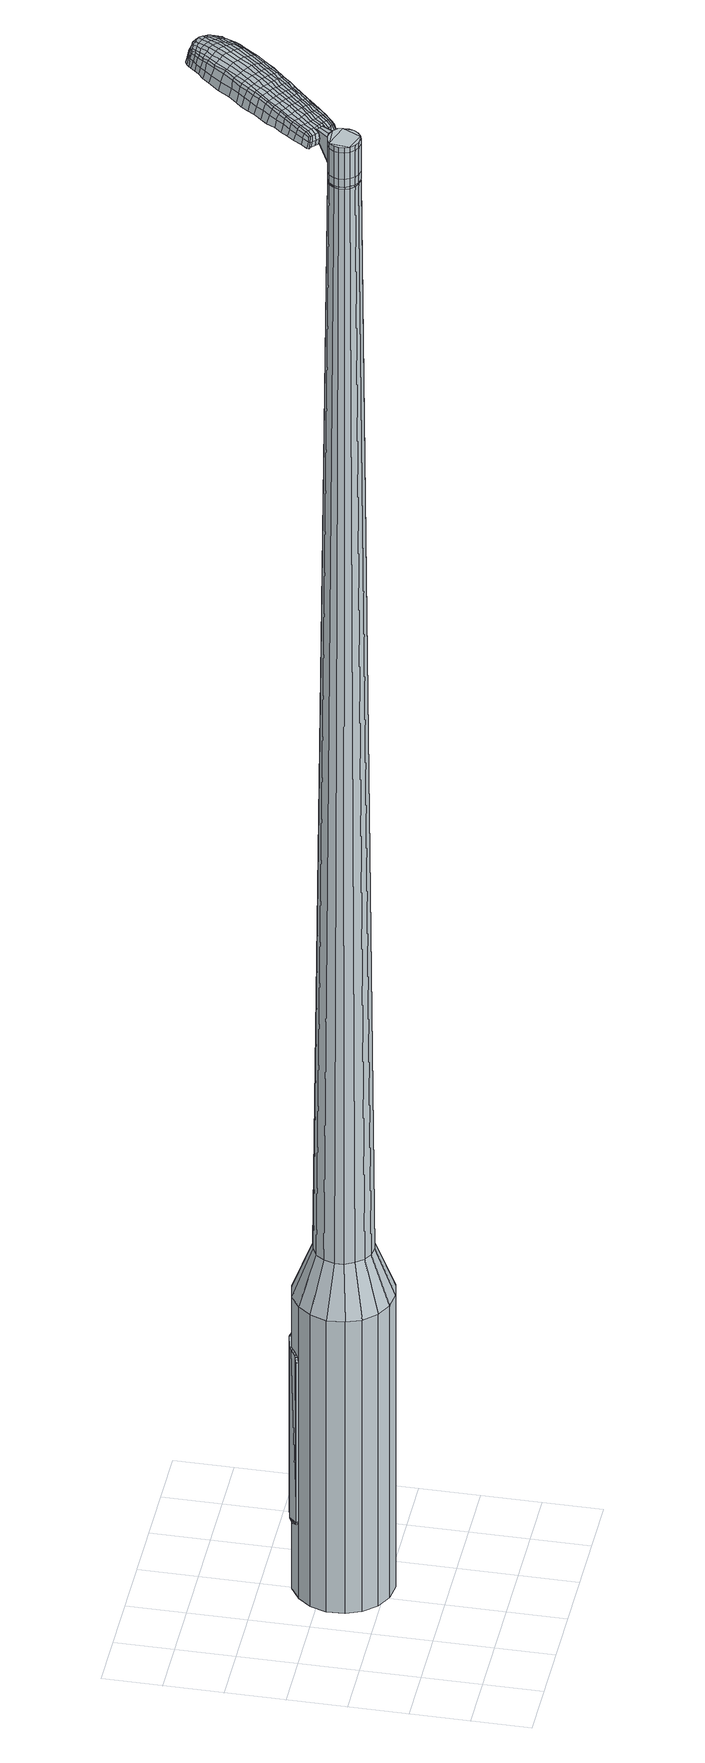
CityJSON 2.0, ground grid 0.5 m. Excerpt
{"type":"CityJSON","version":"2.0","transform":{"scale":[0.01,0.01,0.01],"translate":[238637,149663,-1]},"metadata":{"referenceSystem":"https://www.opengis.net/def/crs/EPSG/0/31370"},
"CityObjects":{
"object1":{"type":"GenericCityObject","attributes":{"cluster":964,"mean_distance_to_centroid":0.29,"new_centroid_x":238638.15,"new_centroid_y":149664.33,"mean_distance_to_camera":13.14,"H1":16.14,"H2":15.15,"Z_final":110.67,"cluster2":-1,"proj_x":238645.37,"proj_y":149669.98,"id_line":47977,"bearing_l":321.95,"distance":9.17,"orientation":"left","G_obj":51.95},"geometry":[{"type":"MultiSurface","lod":"2","boundaries":[[[0,1,2,3]],[[1,4,5,2]],[[4,6,7,5]],[[6,8,9,7]],[[8,10,11,9]],[[10,12,13,11]],[[12,14,15,13]],[[14,16,17,15]],[[16,18,19,17]],[[18,20,21,19]],[[20,22,23,21]],[[22,24,25,23]],[[24,26,27,25]],[[26,28,29,27]],[[28,30,31,29]],[[30,32,33,31]],[[32,34,35,33]],[[34,0,3,35]],[[36,37,38,39]],[[38,40,41,42]],[[41,43,42]],[[42,44,45,46]],[[45,47,46]],[[46,48,49,50]],[[49,51,50]],[[42,46,50,38]],[[50,52,39,38]],[[53,36,39]],[[2,5,7,35]],[[7,9,11,15]],[[11,13,15]],[[15,17,19,23]],[[19,21,23]],[[23,25,27,31]],[[27,29,31]],[[15,23,31,7]],[[31,33,35,7]],[[3,2,35]],[[1,0,54,55]],[[0,34,56,54]],[[34,32,57,56]],[[32,30,58,57]],[[30,28,59,58]],[[28,26,60,59]],[[26,24,61,60]],[[24,22,62,61]],[[22,20,63,62]],[[20,18,64,63]],[[18,16,65,64]],[[16,14,66,65]],[[14,12,67,66]],[[12,10,68,67]],[[10,8,69,68]],[[8,6,70,69]],[[6,4,71,70]],[[4,1,55,71]],[[55,54,72,73]],[[54,56,74,72]],[[56,57,75,74]],[[57,58,76,75]],[[58,59,77,76]],[[59,60,78,77]],[[60,61,79,78]],[[61,62,80,79]],[[62,63,81,80]],[[63,64,82,81]],[[64,65,83,82]],[[65,66,84,83]],[[66,67,85,84]],[[67,68,86,85]],[[68,69,87,86]],[[69,70,88,87]],[[70,71,89,88]],[[71,55,73,89]],[[90,91,92,93]],[[94,95,91,90]],[[75,96,95,94]],[[76,97,96,75]],[[98,99,97,76]],[[100,101,99,98]],[[79,102,101,100]],[[103,104,102,79]],[[81,105,104,103]],[[106,107,105,81]],[[108,109,107,106]],[[110,111,109,108]],[[112,113,111,110]],[[86,114,113,112]],[[115,116,114,86]],[[88,117,116,115]],[[89,118,117,88]],[[93,92,118,89]],[[119,120,121,122]],[[123,119,122,124]],[[125,123,124,126]],[[127,125,126,128]],[[129,127,128,130]],[[131,129,130,132]],[[133,131,132,134]],[[135,133,134,136]],[[137,135,136,138]],[[139,137,138,140]],[[141,139,140,142]],[[143,141,142,144]],[[145,143,144,146]],[[147,145,146,148]],[[149,147,148,150]],[[151,149,150,152]],[[73,72,90,93]],[[72,74,94,90]],[[74,75,94]],[[77,98,76]],[[77,78,100,98]],[[78,79,100]],[[80,103,79]],[[80,81,103]],[[82,106,81]],[[82,83,108,106]],[[83,84,110,108]],[[84,85,112,110]],[[85,86,112]],[[87,115,86]],[[87,88,115]],[[73,93,89]],[[153,154,92,91]],[[154,118,92]],[[155,116,117]],[[155,114,116]],[[156,113,114]],[[156,157,111,113]],[[157,158,109,111]],[[158,159,107,109]],[[159,105,107]],[[160,104,105]],[[160,102,104]],[[161,101,102]],[[161,162,99,101]],[[162,97,99]],[[163,95,96]],[[163,153,91,95]],[[39,52,151,164]],[[154,153,165,152]],[[53,39,164,120]],[[153,163,121,165]],[[36,53,120,119]],[[163,96,122,121]],[[37,36,119,123]],[[96,97,124,122]],[[38,37,123,125]],[[97,162,126,124]],[[40,38,125,127]],[[162,161,128,126]],[[41,40,127,129]],[[161,102,130,128]],[[43,41,129,131]],[[102,160,132,130]],[[42,43,131,133]],[[160,105,134,132]],[[44,42,133,135]],[[105,159,136,134]],[[45,44,135,137]],[[159,158,138,136]],[[47,45,137,139]],[[158,157,140,138]],[[46,47,139,141]],[[157,156,142,140]],[[48,46,141,143]],[[156,114,144,142]],[[49,48,143,145]],[[114,155,146,144]],[[51,49,145,147]],[[155,117,148,146]],[[50,51,147,149]],[[117,118,150,148]],[[52,50,149,151]],[[118,154,152,150]],[[151,152,166,167]],[[152,165,168,166]],[[165,121,169,168]],[[121,120,170,169]],[[120,164,171,170]],[[164,151,167,171]],[[172,173,174,175]],[[176,172,175,177]],[[172,176,178,179]],[[173,172,179,180]],[[181,182,183,184]],[[185,181,184,186]],[[181,185,187,188]],[[182,181,188,189]],[[190,191,192,193]],[[194,190,193,195]],[[190,194,196,197]],[[191,190,197,198]],[[199,200,201,202]],[[203,199,202,204]],[[199,203,205,206]],[[200,199,206,207]],[[208,209,210,211]],[[212,208,211,213]],[[208,212,214,215]],[[209,208,215,216]],[[217,218,219,220]],[[221,217,220,222]],[[217,221,223,224]],[[218,217,224,225]],[[226,227,228,229]],[[218,226,229,219]],[[226,218,225,230]],[[227,226,230,231]],[[232,233,234,235]],[[227,232,235,228]],[[232,227,231,236]],[[233,232,236,237]],[[238,176,177,239]],[[233,238,239,234]],[[238,233,237,240]],[[176,238,240,178]],[[241,242,243,244]],[[245,241,244,246]],[[241,245,247,248]],[[242,241,248,249]],[[250,251,252,253]],[[242,250,253,243]],[[250,242,249,254]],[[251,250,254,255]],[[256,257,258,259]],[[251,256,259,252]],[[256,251,255,260]],[[257,256,260,261]],[[262,263,264,265]],[[257,262,265,258]],[[262,257,261,266]],[[263,262,266,267]],[[268,173,180,269]],[[263,268,269,264]],[[268,263,267,270]],[[173,268,270,174]],[[271,272,273,274]],[[275,271,274,276]],[[271,275,277,278]],[[272,271,278,279]],[[280,281,282,283]],[[272,280,283,273]],[[280,272,279,284]],[[281,280,284,285]],[[286,287,288,289]],[[281,286,289,282]],[[286,281,285,290]],[[287,286,290,291]],[[292,185,186,293]],[[287,292,293,288]],[[292,287,291,294]],[[185,292,294,187]],[[295,296,297,298]],[[299,295,298,300]],[[295,299,301,302]],[[296,295,302,303]],[[304,305,306,307]],[[296,304,307,297]],[[304,296,303,308]],[[305,304,308,309]],[[310,311,312,313]],[[305,310,313,306]],[[310,305,309,314]],[[311,310,314,315]],[[316,317,318,319]],[[311,316,319,312]],[[316,311,315,320]],[[317,316,320,321]],[[322,182,189,323]],[[317,322,323,318]],[[322,317,321,324]],[[182,322,324,183]],[[325,211,210,326]],[[327,325,326,328]],[[325,327,329,330]],[[211,325,330,213]],[[331,327,328,332]],[[333,331,332,334]],[[331,333,335,336]],[[327,331,336,329]],[[337,333,334,338]],[[339,337,338,340]],[[337,339,341,342]],[[333,337,342,335]],[[343,339,340,344]],[[345,343,344,346]],[[343,345,347,348]],[[339,343,348,341]],[[349,345,346,350]],[[200,349,350,201]],[[349,200,207,351]],[[345,349,351,347]],[[352,353,198,197]],[[354,352,197,196]],[[352,354,355,356]],[[353,352,356,357]],[[358,359,357,356]],[[360,358,356,355]],[[358,360,361,362]],[[359,358,362,363]],[[364,365,363,362]],[[366,364,362,361]],[[364,366,367,368]],[[365,364,368,369]],[[370,371,369,368]],[[372,370,368,367]],[[370,372,205,203]],[[371,370,203,204]],[[373,374,375,376]],[[275,373,376,277]],[[373,275,276,377]],[[374,373,377,378]],[[379,194,195,380]],[[374,379,380,375]],[[379,374,378,381]],[[194,379,381,196]],[[382,383,384,385]],[[221,382,385,223]],[[382,221,222,386]],[[383,382,386,387]],[[388,389,390,391]],[[383,388,391,384]],[[388,383,387,392]],[[389,388,392,393]],[[394,191,198,395]],[[389,394,395,390]],[[394,389,393,396]],[[191,394,396,192]],[[397,398,399,400]],[[179,397,400,180]],[[397,179,178,401]],[[398,397,401,402]],[[403,404,405,406]],[[398,403,406,399]],[[403,398,402,407]],[[404,403,407,408]],[[409,202,201,410]],[[404,409,410,405]],[[409,404,408,411]],[[202,409,411,204]],[[412,413,414,415]],[[184,412,415,186]],[[412,184,183,416]],[[413,412,416,417]],[[418,206,205,419]],[[413,418,419,414]],[[418,413,417,420]],[[206,418,420,207]],[[421,422,423,424]],[[299,421,424,301]],[[421,299,300,425]],[[422,421,425,426]],[[427,212,213,428]],[[422,427,428,423]],[[427,422,426,429]],[[212,427,429,214]],[[430,431,432,433]],[[245,430,433,247]],[[430,245,246,434]],[[431,430,434,435]],[[436,437,438,439]],[[431,436,439,432]],[[436,431,435,440]],[[437,436,440,441]],[[442,209,216,443]],[[437,442,443,438]],[[442,437,441,444]],[[209,442,444,210]],[[445,446,435,434]],[[244,445,434,246]],[[445,244,243,447]],[[446,445,447,448]],[[449,450,441,440]],[[446,449,440,435]],[[449,446,448,451]],[[450,449,451,452]],[[453,326,210,444]],[[450,453,444,441]],[[453,450,452,454]],[[326,453,454,328]],[[455,456,457,458]],[[302,455,458,303]],[[455,302,301,424]],[[456,455,424,423]],[[459,330,329,460]],[[456,459,460,457]],[[459,456,423,428]],[[330,459,428,213]],[[461,462,448,447]],[[253,461,447,243]],[[461,253,252,463]],[[462,461,463,464]],[[465,466,452,451]],[[462,465,451,448]],[[465,462,464,467]],[[466,465,467,468]],[[469,332,328,454]],[[466,469,454,452]],[[469,466,468,470]],[[332,469,470,334]],[[471,472,473,474]],[[308,471,474,309]],[[471,308,303,458]],[[472,471,458,457]],[[475,336,335,476]],[[472,475,476,473]],[[475,472,457,460]],[[336,475,460,329]],[[477,478,464,463]],[[259,477,463,252]],[[477,259,258,479]],[[478,477,479,480]],[[481,482,468,467]],[[478,481,467,464]],[[481,478,480,483]],[[482,481,483,484]],[[485,338,334,470]],[[482,485,470,468]],[[485,482,484,486]],[[338,485,486,340]],[[487,488,489,490]],[[314,487,490,315]],[[487,314,309,474]],[[488,487,474,473]],[[491,342,341,492]],[[488,491,492,489]],[[491,488,473,476]],[[342,491,476,335]],[[493,494,480,479]],[[265,493,479,258]],[[493,265,264,495]],[[494,493,495,496]],[[497,498,484,483]],[[494,497,483,480]],[[497,494,496,499]],[[498,497,499,500]],[[501,344,340,486]],[[498,501,486,484]],[[501,498,500,502]],[[344,501,502,346]],[[503,504,505,506]],[[320,503,506,321]],[[503,320,315,490]],[[504,503,490,489]],[[507,348,347,508]],[[504,507,508,505]],[[507,504,489,492]],[[348,507,492,341]],[[509,510,496,495]],[[269,509,495,264]],[[509,269,180,400]],[[510,509,400,399]],[[511,512,500,499]],[[510,511,499,496]],[[511,510,399,406]],[[512,511,406,405]],[[513,350,346,502]],[[512,513,502,500]],[[513,512,405,410]],[[350,513,410,201]],[[514,515,417,416]],[[324,514,416,183]],[[514,324,321,506]],[[515,514,506,505]],[[516,351,207,420]],[[515,516,420,417]],[[516,515,505,508]],[[351,516,508,347]],[[517,518,378,377]],[[274,517,377,276]],[[517,274,273,519]],[[518,517,519,520]],[[521,354,196,381]],[[518,521,381,378]],[[521,518,520,522]],[[354,521,522,355]],[[523,524,525,526]],[[224,523,526,225]],[[523,224,223,385]],[[524,523,385,384]],[[527,528,529,530]],[[524,527,530,525]],[[527,524,384,391]],[[528,527,391,390]],[[531,353,357,532]],[[528,531,532,529]],[[531,528,390,395]],[[353,531,395,198]],[[533,534,520,519]],[[283,533,519,273]],[[533,283,282,535]],[[534,533,535,536]],[[537,360,355,522]],[[534,537,522,520]],[[537,534,536,538]],[[360,537,538,361]],[[539,540,541,542]],[[230,539,542,231]],[[539,230,225,526]],[[540,539,526,525]],[[543,544,545,546]],[[540,543,546,541]],[[543,540,525,530]],[[544,543,530,529]],[[547,359,363,548]],[[544,547,548,545]],[[547,544,529,532]],[[359,547,532,357]],[[549,550,536,535]],[[289,549,535,282]],[[549,289,288,551]],[[550,549,551,552]],[[553,366,361,538]],[[550,553,538,536]],[[553,550,552,554]],[[366,553,554,367]],[[555,556,557,558]],[[236,555,558,237]],[[555,236,231,542]],[[556,555,542,541]],[[559,560,561,562]],[[556,559,562,557]],[[559,556,541,546]],[[560,559,546,545]],[[563,365,369,564]],[[560,563,564,561]],[[563,560,545,548]],[[365,563,548,363]],[[565,566,552,551]],[[293,565,551,288]],[[565,293,186,415]],[[566,565,415,414]],[[567,372,367,554]],[[566,567,554,552]],[[567,566,414,419]],[[372,567,419,205]],[[568,569,402,401]],[[240,568,401,178]],[[568,240,237,558]],[[569,568,558,557]],[[570,571,408,407]],[[569,570,407,402]],[[570,569,557,562]],[[571,570,562,561]],[[572,371,204,411]],[[571,572,411,408]],[[572,571,561,564]],[[371,572,564,369]],[[573,574,575,576]],[[576,575,577,578]],[[579,577,575,580]],[[580,575,574,581]],[[582,583,584,585]],[[585,584,586,587]],[[588,586,584,589]],[[589,584,583,590]],[[591,592,593,594]],[[594,593,595,596]],[[597,595,593,598]],[[598,593,592,599]],[[600,601,602,603]],[[603,602,604,605]],[[606,604,602,607]],[[607,602,601,608]],[[609,610,611,612]],[[612,611,613,614]],[[615,613,611,616]],[[616,611,610,617]],[[618,619,620,621]],[[621,620,622,623]],[[624,622,620,625]],[[625,620,619,626]],[[627,628,629,630]],[[630,629,619,618]],[[626,619,629,631]],[[631,629,628,632]],[[633,634,635,636]],[[636,635,628,627]],[[632,628,635,637]],[[637,635,634,638]],[[578,577,639,640]],[[640,639,634,633]],[[638,634,639,641]],[[641,639,577,579]],[[642,643,644,645]],[[645,644,646,647]],[[648,646,644,649]],[[649,644,643,650]],[[651,652,653,654]],[[654,653,643,642]],[[650,643,653,655]],[[655,653,652,656]],[[657,658,659,660]],[[660,659,652,651]],[[656,652,659,661]],[[661,659,658,662]],[[663,664,665,666]],[[666,665,658,657]],[[662,658,665,667]],[[667,665,664,668]],[[581,574,669,670]],[[670,669,664,663]],[[668,664,669,671]],[[671,669,574,573]],[[672,673,674,675]],[[675,674,676,677]],[[678,676,674,679]],[[679,674,673,680]],[[681,682,683,684]],[[684,683,673,672]],[[680,673,683,685]],[[685,683,682,686]],[[687,688,689,690]],[[690,689,682,681]],[[686,682,689,691]],[[691,689,688,692]],[[587,586,693,694]],[[694,693,688,687]],[[692,688,693,695]],[[695,693,586,588]],[[696,697,698,699]],[[699,698,700,701]],[[702,700,698,703]],[[703,698,697,704]],[[705,706,707,708]],[[708,707,697,696]],[[704,697,707,709]],[[709,707,706,710]],[[711,712,713,714]],[[714,713,706,705]],[[710,706,713,715]],[[715,713,712,716]],[[717,718,719,720]],[[720,719,712,711]],[[716,712,719,721]],[[721,719,718,722]],[[590,583,723,724]],[[724,723,718,717]],[[722,718,723,725]],[[725,723,583,582]],[[609,612,726,727]],[[727,726,728,729]],[[730,728,726,731]],[[731,726,612,614]],[[729,728,732,733]],[[733,732,734,735]],[[736,734,732,737]],[[737,732,728,730]],[[735,734,738,739]],[[739,738,740,741]],[[742,740,738,743]],[[743,738,734,736]],[[741,740,744,745]],[[745,744,746,747]],[[748,746,744,749]],[[749,744,740,742]],[[747,746,750,751]],[[751,750,601,600]],[[608,601,750,752]],[[752,750,746,748]],[[599,753,754,598]],[[598,754,755,597]],[[756,755,754,757]],[[757,754,753,758]],[[758,759,760,757]],[[757,760,761,756]],[[762,761,760,763]],[[763,760,759,764]],[[764,765,766,763]],[[763,766,767,762]],[[768,767,766,769]],[[769,766,765,770]],[[770,771,772,769]],[[769,772,773,768]],[[606,773,772,604]],[[604,772,771,605]],[[774,775,776,777]],[[777,776,676,678]],[[677,676,776,778]],[[778,776,775,779]],[[596,595,780,781]],[[781,780,775,774]],[[779,775,780,782]],[[782,780,595,597]],[[783,784,785,786]],[[786,785,622,624]],[[623,622,785,787]],[[787,785,784,788]],[[789,790,791,792]],[[792,791,784,783]],[[788,784,791,793]],[[793,791,790,794]],[[599,592,795,796]],[[796,795,790,789]],[[794,790,795,797]],[[797,795,592,591]],[[798,799,800,801]],[[801,800,580,581]],[[579,580,800,802]],[[802,800,799,803]],[[804,805,806,807]],[[807,806,799,798]],[[803,799,806,808]],[[808,806,805,809]],[[600,603,810,811]],[[811,810,805,804]],[[809,805,810,812]],[[812,810,603,605]],[[813,814,815,816]],[[816,815,585,587]],[[582,585,815,817]],[[817,815,814,818]],[[606,607,819,820]],[[820,819,814,813]],[[818,814,819,821]],[[821,819,607,608]],[[822,823,824,825]],[[825,824,700,702]],[[701,700,824,826]],[[826,824,823,827]],[[614,613,828,829]],[[829,828,823,822]],[[827,823,828,830]],[[830,828,613,615]],[[831,832,833,834]],[[834,833,646,648]],[[647,646,833,835]],[[835,833,832,836]],[[837,838,839,840]],[[840,839,832,831]],[[836,832,839,841]],[[841,839,838,842]],[[617,610,843,844]],[[844,843,838,837]],[[842,838,843,845]],[[845,843,610,609]],[[836,846,847,835]],[[835,847,645,647]],[[642,645,847,848]],[[847,846,848]],[[842,849,850,841]],[[841,850,846,836]],[[848,846,850,851]],[[851,850,849,852]],[[609,727,853,845]],[[845,853,849,842]],[[852,849,853,854]],[[854,853,727,729]],[[855,856,857,858]],[[858,857,703,704]],[[702,703,857,825]],[[825,857,856,822]],[[730,731,859,860]],[[860,859,856,855]],[[822,856,859,829]],[[829,859,731,614]],[[861,862,848]],[[848,862,654,642]],[[651,654,862,863]],[[863,862,861,864]],[[852,865,866,851]],[[851,866,861,848]],[[864,861,866,867]],[[867,866,865,868]],[[729,733,869,854]],[[854,869,865,852]],[[868,865,869,870]],[[870,869,733,735]],[[871,872,873,874]],[[874,873,709,710]],[[704,709,873,858]],[[858,873,872,855]],[[736,737,875,876]],[[876,875,872,871]],[[855,872,875,860]],[[860,875,737,730]],[[864,877,878,863]],[[863,878,660,651]],[[657,660,878,879]],[[879,878,877,880]],[[868,881,882,867]],[[867,882,877,864]],[[880,877,882,883]],[[883,882,881,884]],[[735,739,885,870]],[[870,885,881,868]],[[884,881,885,886]],[[886,885,739,741]],[[887,888,889,890]],[[890,889,715,716]],[[710,715,889,874]],[[874,889,888,871]],[[742,743,891,892]],[[892,891,888,887]],[[871,888,891,876]],[[876,891,743,736]],[[880,893,894,879]],[[879,894,666,657]],[[663,666,894,895]],[[895,894,893,896]],[[884,897,898,883]],[[883,898,893,880]],[[896,893,898,899]],[[899,898,897,900]],[[741,745,901,886]],[[886,901,897,884]],[[900,897,901,902]],[[902,901,745,747]],[[903,904,905,906]],[[906,905,721,722]],[[716,721,905,890]],[[890,905,904,887]],[[748,749,907,908]],[[908,907,904,903]],[[887,904,907,892]],[[892,907,749,742]],[[896,909,910,895]],[[895,910,670,663]],[[581,670,910,801]],[[801,910,909,798]],[[900,911,912,899]],[[899,912,909,896]],[[798,909,912,807]],[[807,912,911,804]],[[747,751,913,902]],[[902,913,911,900]],[[804,911,913,811]],[[811,913,751,600]],[[818,914,915,817]],[[817,915,725,582]],[[722,725,915,906]],[[906,915,914,903]],[[608,752,916,821]],[[821,916,914,818]],[[903,914,916,908]],[[908,916,752,748]],[[779,917,918,778]],[[778,918,675,677]],[[672,675,918,919]],[[919,918,917,920]],[[597,755,921,782]],[[782,921,917,779]],[[920,917,921,922]],[[922,921,755,756]],[[923,924,925,926]],[[926,925,625,626]],[[624,625,925,786]],[[786,925,924,783]],[[927,928,929,930]],[[930,929,924,923]],[[783,924,929,792]],[[792,929,928,789]],[[758,753,931,932]],[[932,931,928,927]],[[789,928,931,796]],[[796,931,753,599]],[[920,933,934,919]],[[919,934,684,672]],[[681,684,934,935]],[[935,934,933,936]],[[756,761,937,922]],[[922,937,933,920]],[[936,933,937,938]],[[938,937,761,762]],[[939,940,941,942]],[[942,941,631,632]],[[626,631,941,926]],[[926,941,940,923]],[[943,944,945,946]],[[946,945,940,939]],[[923,940,945,930]],[[930,945,944,927]],[[764,759,947,948]],[[948,947,944,943]],[[927,944,947,932]],[[932,947,759,758]],[[936,949,950,935]],[[935,950,690,681]],[[687,690,950,951]],[[951,950,949,952]],[[762,767,953,938]],[[938,953,949,936]],[[952,949,953,954]],[[954,953,767,768]],[[955,956,957,958]],[[958,957,637,638]],[[632,637,957,942]],[[942,957,956,939]],[[959,960,961,962]],[[962,961,956,955]],[[939,956,961,946]],[[946,961,960,943]],[[770,765,963,964]],[[964,963,960,959]],[[943,960,963,948]],[[948,963,765,764]],[[952,965,966,951]],[[951,966,694,687]],[[587,694,966,816]],[[816,966,965,813]],[[768,773,967,954]],[[954,967,965,952]],[[813,965,967,820]],[[820,967,773,606]],[[803,968,969,802]],[[802,969,641,579]],[[638,641,969,958]],[[958,969,968,955]],[[809,970,971,808]],[[808,971,968,803]],[[955,968,971,962]],[[962,971,970,959]],[[605,771,972,812]],[[812,972,970,809]],[[959,970,972,964]],[[964,972,771,770]],[[573,576,175,174]],[[576,578,177,175]],[[588,589,188,187]],[[589,590,189,188]],[[591,594,193,192]],[[594,596,195,193]],[[615,616,215,214]],[[616,617,216,215]],[[618,621,220,219]],[[621,623,222,220]],[[627,630,229,228]],[[630,618,219,229]],[[633,636,235,234]],[[636,627,228,235]],[[578,640,239,177]],[[640,633,234,239]],[[648,649,248,247]],[[649,650,249,248]],[[650,655,254,249]],[[655,656,255,254]],[[656,661,260,255]],[[661,662,261,260]],[[662,667,266,261]],[[667,668,267,266]],[[668,671,270,267]],[[671,573,174,270]],[[678,679,278,277]],[[679,680,279,278]],[[680,685,284,279]],[[685,686,285,284]],[[686,691,290,285]],[[691,692,291,290]],[[692,695,294,291]],[[695,588,187,294]],[[696,699,298,297]],[[699,701,300,298]],[[705,708,307,306]],[[708,696,297,307]],[[711,714,313,312]],[[714,705,306,313]],[[717,720,319,318]],[[720,711,312,319]],[[590,724,323,189]],[[724,717,318,323]],[[774,777,376,375]],[[777,678,277,376]],[[596,781,380,195]],[[781,774,375,380]],[[623,787,386,222]],[[787,788,387,386]],[[788,793,392,387]],[[793,794,393,392]],[[794,797,396,393]],[[797,591,192,396]],[[701,826,425,300]],[[826,827,426,425]],[[827,830,429,426]],[[830,615,214,429]],[[831,834,433,432]],[[834,648,247,433]],[[837,840,439,438]],[[840,831,432,439]],[[617,844,443,216]],[[844,837,438,443]],[[973,974,975,976]],[[977,978,976,975]],[[979,980,981,982]],[[983,984,985,986]],[[974,987,988,975]],[[989,977,975,988]],[[990,979,982,991]],[[992,993,984,983]],[[987,994,995,988]],[[995,996,989,988]],[[997,990,991,998]],[[999,993,992,1000]],[[994,1001,1002,995]],[[1002,1003,996,995]],[[1004,997,998,1005]],[[1006,999,1000,1007]],[[1008,1009,1010,1011]],[[1012,1013,1009,1008]],[[1012,1014,1015,1013]],[[1014,1016,1017,1015]],[[1018,1019,1020,1021]],[[1022,1023,1019,1018]],[[1024,1025,1023,1022]],[[1026,1027,1025,1024]],[[1021,1010,1009,1018]],[[1018,1009,1013,1022]],[[1013,1015,1024,1022]],[[1015,1017,1026,1024]],[[982,981,978,977]],[[991,982,977,989]],[[996,998,991,989]],[[1003,1005,998,996]],[[983,986,980,979]],[[992,983,979,990]],[[1000,992,990,997]],[[1007,1000,997,1004]],[[984,1008,1011,985]],[[993,1012,1008,984]],[[1014,1012,993,999]],[[1016,1014,999,1006]],[[1028,1029,1030,1031]],[[1030,1032,1033,1034]],[[1030,1034,1035,1036]],[[1030,1036,1031]],[[1037,1028,1031,1038]],[[1039,1038,1031,1040]],[[1041,1040,1031]],[[1042,1030,1029,1043]],[[1044,1042,1043,1045]],[[1046,1044,1045,1047]],[[1048,1046,1047,1049]],[[1050,1048,1049,1051]],[[1051,1052,1053,1054]],[[1051,1054,1055,1056]],[[1051,1056,1057,1058]],[[1057,1059,1060,1061]],[[1057,1061,1062,1063]],[[1057,1063,1058]],[[1051,1058,1050]],[[1064,1065,1029,1028]],[[1066,1067,1032,1030]],[[1068,1069,1041,1031]],[[1065,1070,1043,1029]],[[1071,1066,1030,1042]],[[1070,1072,1045,1043]],[[1073,1071,1042,1044]],[[1072,1074,1047,1045]],[[1075,1073,1044,1046]],[[1074,1076,1049,1047]],[[1077,1075,1046,1048]],[[1076,1078,1051,1049]],[[1079,1077,1048,1050]],[[1078,1080,1052,1051]],[[1081,1082,1059,1057]],[[1083,1079,1050,1058]],[[1053,1052,1080,1084]],[[1054,1053,1084,1085]],[[1055,1054,1085,1086]],[[1056,1055,1086,1087]],[[1057,1056,1087,1081]],[[1088,1064,1028,1037]],[[1089,1088,1037,1038]],[[1090,1089,1038,1039]],[[1091,1090,1039,1040]],[[1069,1091,1040,1041]],[[1033,1032,1067,1092]],[[1060,1059,1082,1093]],[[1034,1033,1092,1094]],[[1035,1034,1094,1095]],[[1036,1035,1095,1096]],[[1031,1036,1096,1068]],[[1061,1060,1093,1097]],[[1062,1061,1097,1098]],[[1063,1062,1098,1099]],[[1058,1063,1099,1083]]]}]}
},
"vertices":[
[141,168,384],[151,157,384],[151,157,96],[141,168,96],[157,144,384],[157,144,96],[157,129,384],[157,129,96],[152,115,384],[152,115,96],[143,103,384],[143,103,96],[131,96,384],[131,96,96],[117,93,384],[117,93,96],[102,95,384],[102,95,96],[89,102,384],[89,102,96],[79,113,384],[79,113,96],[74,126,384],[74,126,96],[73,141,384],[73,141,96],[78,155,384],[78,155,96],[87,166,384],[87,166,96],[99,174,384],[99,174,96],[114,177,384],[114,177,96],[128,175,384],[128,175,96],[115,148,1524],[110,147,1524],[106,145,1524],[123,146,1524],[103,141,1524],[102,137,1524],[104,128,1524],[102,132,1524],[107,124,1524],[111,122,1524],[120,122,1524],[116,121,1524],[124,125,1524],[127,129,1524],[128,138,1524],[128,133,1524],[127,142,1524],[119,148,1524],[131,155,429],[136,148,429],[123,159,429],[114,160,429],[106,158,429],[98,154,429],[93,147,429],[90,138,429],[90,130,429],[94,122,429],[100,115,429],[107,111,429],[116,110,429],[125,112,429],[132,116,429],[137,123,429],[140,131,429],[140,140,429],[123,146,1483],[127,142,1483],[119,148,1483],[115,148,1483],[110,147,1483],[106,145,1483],[103,141,1483],[102,137,1483],[102,132,1483],[104,128,1483],[107,124,1483],[111,122,1483],[116,121,1483],[120,122,1483],[124,125,1483],[127,129,1483],[128,133,1483],[128,138,1483],[123,145,1483],[123,145,1485],[126,142,1485],[126,142,1483],[119,147,1483],[119,147,1485],[115,148,1485],[110,147,1485],[107,144,1483],[107,144,1485],[104,141,1483],[104,141,1485],[102,137,1485],[103,132,1483],[103,132,1485],[104,128,1485],[107,125,1483],[107,125,1485],[111,123,1483],[111,123,1485],[116,122,1483],[116,122,1485],[120,123,1483],[120,123,1485],[124,125,1485],[126,129,1483],[126,129,1485],[128,133,1485],[128,138,1485],[115,148,1519],[119,148,1519],[119,148,1493],[115,148,1493],[110,147,1519],[110,147,1493],[106,145,1519],[106,145,1493],[103,141,1519],[103,141,1493],[102,137,1519],[102,137,1493],[102,132,1519],[102,132,1493],[104,128,1519],[104,128,1493],[107,124,1519],[107,124,1493],[111,122,1519],[111,122,1493],[116,121,1519],[116,121,1493],[120,122,1519],[120,122,1493],[124,125,1519],[124,125,1493],[127,129,1519],[127,129,1493],[128,133,1519],[128,133,1493],[128,138,1519],[128,138,1493],[127,142,1519],[127,142,1493],[123,146,1485],[127,142,1485],[127,129,1485],[120,122,1485],[116,121,1485],[111,122,1485],[107,124,1485],[102,132,1485],[103,141,1485],[106,145,1485],[119,148,1485],[123,146,1519],[123,146,1493],[137,158,1513],[137,158,1518],[135,160,1513],[132,162,1513],[132,162,1518],[135,160,1518],[196,206,1519],[191,201,1518],[193,201,1509],[198,207,1510],[201,213,1519],[203,213,1510],[200,213,1526],[194,207,1525],[190,201,1525],[166,230,1519],[162,225,1518],[162,223,1525],[166,229,1525],[171,237,1519],[172,236,1526],[171,239,1510],[165,232,1510],[161,227,1509],[225,277,1519],[228,275,1519],[228,276,1513],[225,278,1513],[221,279,1519],[221,280,1513],[220,278,1524],[224,276,1524],[227,274,1524],[179,219,1530],[175,213,1529],[177,211,1529],[182,217,1530],[185,226,1531],[188,224,1531],[182,229,1530],[176,221,1530],[172,215,1529],[130,155,1512],[132,154,1512],[132,155,1517],[130,156,1517],[127,157,1512],[128,158,1517],[128,158,1506],[130,156,1506],[132,154,1506],[231,254,1519],[230,251,1519],[231,251,1512],[233,254,1512],[232,256,1518],[234,256,1512],[231,256,1522],[230,255,1523],[228,252,1524],[227,247,1519],[224,242,1519],[226,242,1512],[229,247,1512],[226,248,1524],[223,243,1525],[221,237,1519],[216,231,1519],[218,231,1511],[223,238,1511],[219,238,1526],[214,231,1526],[209,222,1519],[211,222,1510],[207,222,1526],[147,151,1513],[152,157,1513],[151,157,1518],[146,151,1517],[143,147,1512],[143,148,1516],[145,147,1506],[149,151,1507],[154,157,1507],[157,162,1514],[162,168,1515],[161,168,1520],[156,162,1519],[159,162,1507],[164,168,1507],[167,174,1515],[172,179,1516],[170,179,1522],[166,174,1521],[169,174,1508],[174,179,1508],[177,185,1517],[182,190,1517],[180,190,1524],[175,185,1523],[179,185,1508],[184,190,1509],[187,196,1518],[185,196,1524],[189,196,1509],[204,277,1519],[201,274,1519],[202,273,1524],[205,276,1523],[206,278,1518],[206,277,1522],[205,280,1512],[203,278,1512],[201,276,1512],[198,271,1519],[194,267,1519],[195,265,1525],[199,270,1524],[198,272,1512],[194,268,1512],[190,262,1519],[185,256,1519],[186,254,1526],[191,261,1526],[190,264,1511],[185,258,1511],[178,247,1519],[179,245,1526],[178,249,1510],[123,170,1513],[128,176,1513],[127,178,1507],[123,171,1507],[121,165,1512],[120,166,1506],[122,165,1516],[124,169,1517],[128,175,1518],[132,182,1514],[136,188,1515],[136,190,1507],[132,184,1507],[133,181,1519],[137,187,1520],[141,195,1515],[145,201,1516],[144,203,1508],[140,196,1508],[141,193,1521],[145,199,1522],[149,207,1517],[153,213,1517],[153,215,1509],[149,209,1508],[150,205,1523],[154,211,1524],[157,219,1518],[157,221,1509],[158,217,1524],[134,160,1519],[136,159,1519],[138,166,1520],[140,165,1520],[136,168,1520],[131,162,1519],[143,172,1522],[145,171,1522],[147,178,1523],[150,176,1523],[145,180,1523],[141,174,1521],[152,184,1524],[154,182,1524],[157,190,1525],[159,188,1525],[154,192,1525],[150,186,1524],[161,196,1526],[163,194,1526],[166,202,1527],[168,200,1527],[163,204,1527],[158,198,1526],[170,207,1528],[173,205,1528],[167,210,1528],[222,274,1527],[225,271,1527],[218,275,1526],[215,272,1527],[219,270,1528],[222,268,1528],[215,265,1529],[218,263,1529],[212,267,1528],[207,262,1530],[211,260,1530],[214,257,1530],[206,254,1531],[209,251,1531],[203,256,1530],[197,249,1531],[201,247,1531],[203,244,1531],[193,236,1531],[195,234,1531],[189,239,1531],[208,279,1518],[211,280,1519],[211,281,1513],[207,281,1513],[208,278,1523],[210,278,1523],[216,280,1519],[216,281,1513],[215,278,1524],[233,259,1518],[233,261,1518],[232,261,1523],[232,258,1523],[234,259,1513],[234,261,1513],[233,265,1519],[232,269,1519],[231,268,1524],[231,264,1523],[234,265,1513],[232,269,1513],[230,272,1519],[229,271,1524],[231,273,1513],[193,207,1528],[191,209,1528],[187,203,1528],[188,202,1527],[198,214,1528],[197,216,1529],[189,211,1529],[187,213,1530],[182,207,1529],[185,205,1528],[195,217,1529],[193,220,1530],[184,215,1530],[180,209,1529],[190,222,1531],[167,228,1528],[169,226,1529],[175,233,1529],[173,235,1528],[163,222,1527],[165,220,1528],[173,224,1529],[178,231,1530],[168,218,1528],[120,163,1512],[122,162,1512],[123,162,1517],[121,163,1517],[120,164,1506],[122,163,1506],[124,159,1512],[125,160,1517],[125,160,1506],[141,146,1512],[140,147,1512],[141,147,1506],[142,146,1506],[141,148,1517],[140,149,1517],[138,149,1512],[136,150,1512],[137,151,1506],[139,149,1506],[138,150,1517],[136,151,1517],[134,152,1512],[135,153,1506],[134,153,1517],[145,152,1519],[144,153,1519],[150,157,1520],[148,158,1520],[142,154,1519],[140,156,1519],[147,160,1520],[145,161,1520],[138,157,1519],[142,163,1520],[125,168,1519],[126,166,1519],[131,173,1520],[129,174,1520],[129,164,1519],[133,170,1520],[155,163,1521],[153,164,1521],[159,169,1522],[158,170,1522],[151,166,1521],[149,167,1521],[156,171,1522],[154,173,1523],[147,169,1522],[152,175,1523],[133,180,1521],[135,179,1521],[139,185,1522],[138,186,1522],[138,176,1521],[142,182,1522],[164,174,1523],[163,175,1523],[169,180,1524],[168,181,1524],[161,177,1523],[159,179,1524],[166,183,1525],[163,184,1525],[156,180,1524],[161,186,1525],[142,192,1523],[144,191,1523],[148,197,1524],[146,198,1524],[146,188,1524],[151,194,1525],[174,186,1525],[172,187,1525],[179,191,1526],[177,192,1526],[170,188,1526],[168,190,1526],[175,194,1527],[173,196,1527],[166,192,1526],[170,198,1527],[151,204,1525],[152,203,1525],[157,209,1526],[155,210,1526],[155,200,1526],[160,206,1527],[183,197,1527],[182,198,1527],[180,200,1527],[178,201,1528],[175,203,1528],[159,216,1527],[161,215,1527],[164,212,1528],[206,276,1525],[209,276,1525],[204,273,1526],[206,273,1526],[213,276,1526],[211,273,1527],[230,256,1525],[230,259,1525],[228,256,1526],[228,253,1525],[230,262,1525],[229,265,1526],[226,262,1527],[228,259,1526],[227,269,1526],[225,265,1527],[200,269,1526],[203,269,1527],[196,265,1527],[199,264,1528],[207,269,1528],[203,263,1529],[225,249,1526],[225,251,1527],[221,246,1528],[222,244,1527],[224,254,1527],[223,257,1528],[218,252,1529],[220,249,1528],[221,260,1528],[216,254,1530],[192,260,1528],[194,259,1529],[187,254,1528],[189,253,1529],[198,258,1529],[193,251,1530],[218,239,1528],[217,241,1528],[212,234,1529],[213,233,1528],[216,243,1529],[214,246,1530],[209,239,1530],[211,237,1530],[212,249,1530],[206,242,1531],[180,244,1529],[182,243,1529],[186,241,1530],[206,223,1528],[205,225,1529],[203,227,1530],[201,229,1530],[198,232,1531],[192,203,1509],[190,202,1518],[194,208,1518],[197,208,1509],[200,214,1519],[202,214,1510],[198,215,1525],[193,208,1525],[188,203,1525],[164,222,1525],[163,224,1518],[167,229,1518],[168,228,1525],[173,236,1519],[173,235,1525],[172,238,1510],[167,231,1509],[163,226,1509],[227,274,1513],[226,273,1519],[224,276,1519],[224,276,1513],[220,277,1519],[221,278,1513],[219,276,1524],[223,274,1524],[225,272,1524],[177,212,1528],[175,214,1528],[179,219,1529],[182,217,1529],[185,226,1529],[188,224,1529],[182,228,1529],[177,221,1529],[172,216,1528],[134,156,1516],[133,155,1512],[131,157,1512],[132,158,1516],[129,159,1512],[129,160,1516],[129,160,1506],[132,158,1506],[134,156,1506],[230,252,1512],[228,252,1519],[230,255,1518],[231,255,1512],[230,257,1518],[232,257,1512],[229,257,1522],[228,255,1523],[227,253,1523],[224,243,1512],[222,243,1519],[225,248,1519],[227,248,1512],[224,248,1524],[221,244,1525],[216,232,1511],[214,232,1519],[219,239,1519],[221,239,1511],[218,239,1525],[213,233,1526],[207,223,1519],[209,224,1510],[206,224,1526],[150,158,1518],[151,158,1513],[146,152,1513],[145,153,1517],[142,149,1512],[142,150,1515],[144,149,1506],[147,153,1506],[152,158,1507],[159,169,1520],[161,169,1514],[156,164,1514],[154,164,1519],[157,164,1507],[162,169,1507],[169,181,1522],[171,180,1516],[166,175,1515],[164,175,1521],[168,175,1508],[173,181,1508],[179,192,1523],[180,192,1517],[176,186,1516],[174,186,1522],[177,186,1508],[182,192,1508],[185,197,1517],[183,197,1524],[187,197,1509],[203,272,1523],[203,273,1519],[205,275,1518],[206,274,1523],[207,276,1518],[207,275,1522],[206,278,1512],[205,277,1512],[202,274,1512],[196,264,1525],[196,265,1519],[199,269,1519],[200,268,1524],[199,271,1512],[195,267,1512],[187,253,1526],[187,255,1519],[192,261,1519],[192,259,1525],[191,263,1511],[186,257,1511],[180,246,1519],[180,244,1526],[179,248,1510],[129,176,1507],[129,175,1513],[125,169,1513],[125,170,1506],[122,165,1512],[122,166,1506],[124,165,1515],[126,168,1517],[130,174,1518],[138,189,1507],[138,187,1514],[134,181,1514],[133,183,1507],[134,180,1519],[139,186,1520],[146,201,1508],[146,200,1516],[142,194,1515],[142,195,1508],[143,192,1521],[147,198,1522],[155,214,1508],[155,212,1517],[151,206,1516],[150,208,1508],[151,204,1522],[156,210,1523],[159,218,1517],[159,220,1509],[160,216,1524],[134,161,1518],[136,160,1518],[139,167,1519],[141,165,1519],[136,169,1519],[132,163,1518],[143,173,1520],[145,171,1520],[148,179,1521],[150,177,1521],[145,180,1521],[141,175,1520],[152,184,1523],[155,183,1523],[157,190,1524],[159,189,1524],[155,192,1524],[150,186,1523],[162,196,1525],[164,194,1525],[166,202,1526],[168,200,1526],[163,204,1526],[159,198,1525],[171,208,1527],[173,206,1527],[168,210,1527],[224,271,1526],[221,273,1526],[218,274,1525],[215,271,1526],[219,270,1526],[221,267,1526],[218,262,1528],[215,265,1528],[212,266,1527],[207,261,1528],[210,259,1529],[213,257,1529],[209,251,1530],[206,253,1530],[203,255,1529],[197,248,1530],[201,246,1530],[203,244,1530],[195,234,1530],[193,236,1530],[190,238,1530],[211,279,1513],[211,278,1518],[208,277,1518],[208,278,1512],[208,276,1523],[210,276,1523],[215,278,1519],[216,279,1513],[215,276,1523],[230,260,1523],[231,261,1518],[231,259,1518],[230,258,1523],[232,258,1512],[232,261,1512],[229,267,1523],[230,268,1519],[231,264,1519],[230,264,1523],[232,265,1513],[231,268,1513],[228,271,1519],[227,270,1524],[229,271,1513],[187,204,1527],[191,209,1527],[192,209,1527],[187,203,1526],[197,215,1527],[197,216,1528],[182,208,1528],[187,213,1528],[189,211,1528],[185,206,1527],[195,218,1528],[192,220,1529],[184,215,1529],[180,210,1528],[190,222,1529],[175,233,1528],[170,226,1527],[169,227,1527],[174,234,1527],[165,221,1526],[166,220,1527],[173,224,1528],[179,231,1528],[169,218,1527],[124,164,1516],[123,163,1512],[122,164,1512],[123,164,1516],[122,165,1506],[123,164,1506],[126,161,1512],[127,162,1516],[126,162,1506],[142,149,1506],[141,149,1512],[142,148,1512],[143,149,1506],[142,149,1516],[141,150,1516],[138,153,1506],[137,152,1512],[139,150,1512],[140,151,1506],[140,151,1516],[138,153,1516],[135,154,1512],[136,154,1506],[136,155,1516],[144,154,1518],[145,153,1518],[149,159,1519],[140,157,1518],[142,155,1518],[147,160,1519],[145,162,1519],[138,158,1518],[143,164,1519],[131,173,1519],[127,167,1518],[126,168,1518],[130,173,1519],[129,165,1518],[134,171,1519],[153,165,1520],[154,164,1520],[159,170,1521],[158,170,1521],[149,168,1520],[152,166,1520],[156,172,1521],[154,174,1521],[147,169,1520],[152,175,1521],[140,185,1521],[136,179,1520],[135,180,1520],[139,186,1521],[138,177,1520],[143,183,1521],[163,176,1522],[164,175,1522],[168,181,1523],[168,182,1523],[159,179,1522],[161,178,1522],[166,183,1523],[164,185,1524],[157,181,1523],[161,187,1524],[149,197,1523],[144,191,1522],[143,192,1522],[148,198,1523],[147,189,1522],[151,195,1523],[172,187,1524],[173,187,1524],[178,192,1525],[177,193,1525],[168,191,1525],[171,189,1524],[175,195,1525],[173,196,1526],[166,193,1525],[171,198,1526],[157,209,1525],[153,203,1524],[152,204,1524],[156,210,1525],[156,201,1524],[160,206,1525],[182,198,1526],[183,198,1526],[178,202,1527],[180,200,1526],[175,204,1527],[162,215,1526],[160,215,1526],[165,212,1526],[209,275,1524],[207,274,1524],[204,272,1525],[207,272,1525],[213,275,1525],[211,272,1525],[227,256,1525],[229,259,1524],[228,256,1524],[227,254,1525],[225,262,1526],[227,265,1525],[228,262,1524],[226,259,1525],[226,268,1525],[224,265,1526],[203,268,1526],[201,268,1526],[197,264,1526],[199,264,1527],[207,268,1526],[203,262,1527],[220,246,1527],[224,251,1526],[224,249,1526],[221,245,1526],[218,252,1528],[222,257,1527],[223,254,1526],[219,249,1527],[220,260,1527],[216,254,1528],[195,259,1527],[193,259,1527],[188,253,1527],[190,252,1528],[199,257,1528],[193,251,1529],[212,235,1528],[217,241,1527],[217,240,1527],[212,233,1527],[208,239,1529],[213,246,1529],[215,244,1528],[210,237,1528],[211,249,1529],[206,242,1530],[183,243,1528],[181,243,1528],[186,241,1529],[204,225,1528],[205,224,1528],[200,230,1529],[202,227,1529],[198,232,1530],[143,148,1508],[138,153,1508],[159,178,1509],[165,173,1509],[173,194,1510],[180,189,1510],[198,225,1512],[205,219,1512],[194,205,1511],[187,211,1511],[209,239,1513],[217,250,1514],[224,244,1514],[216,233,1513],[133,157,1508],[153,182,1509],[166,199,1510],[190,231,1512],[179,216,1511],[202,245,1513],[210,255,1514],[127,161,1508],[147,187,1509],[159,205,1510],[183,236,1512],[172,222,1511],[203,261,1514],[194,251,1513],[122,165,1508],[140,192,1509],[152,210,1510],[176,242,1512],[165,228,1511],[196,266,1514],[187,256,1513],[225,261,1514],[227,265,1514],[232,261,1514],[231,256,1514],[218,266,1514],[221,270,1514],[211,271,1514],[215,274,1514],[205,276,1514],[210,278,1514],[227,271,1515],[227,275,1515],[228,275,1515],[231,268,1515],[224,273,1515],[226,276,1515],[221,276,1515],[225,277,1515],[217,279,1515],[224,277,1515],[96,174,334],[100,176,334],[100,176,165],[87,168,171],[96,174,165],[93,172,165],[91,170,166],[89,169,167],[88,169,169],[93,172,334],[91,170,333],[89,169,332],[88,169,331],[87,168,328],[114,179,165],[114,179,334],[129,176,165],[129,176,334],[142,169,165],[142,169,334],[152,158,165],[152,158,334],[158,144,165],[158,144,334],[158,140,334],[158,136,334],[159,133,333],[159,131,332],[159,130,331],[159,130,328],[158,140,165],[159,130,171],[159,130,169],[159,131,167],[159,133,166],[158,136,165],[98,171,334],[101,173,334],[101,173,165],[98,171,165],[89,166,171],[89,166,328],[114,176,334],[114,176,165],[128,174,334],[128,174,165],[140,167,334],[140,167,165],[150,157,334],[150,157,165],[155,144,334],[155,144,165],[155,140,334],[156,130,328],[156,130,171],[155,140,165],[156,136,334],[156,133,333],[156,131,332],[156,130,331],[95,169,334],[92,168,333],[90,167,332],[89,166,331],[95,169,165],[156,130,169],[92,168,166],[90,167,167],[89,166,169],[156,131,167],[156,133,166],[156,136,165]
]}
